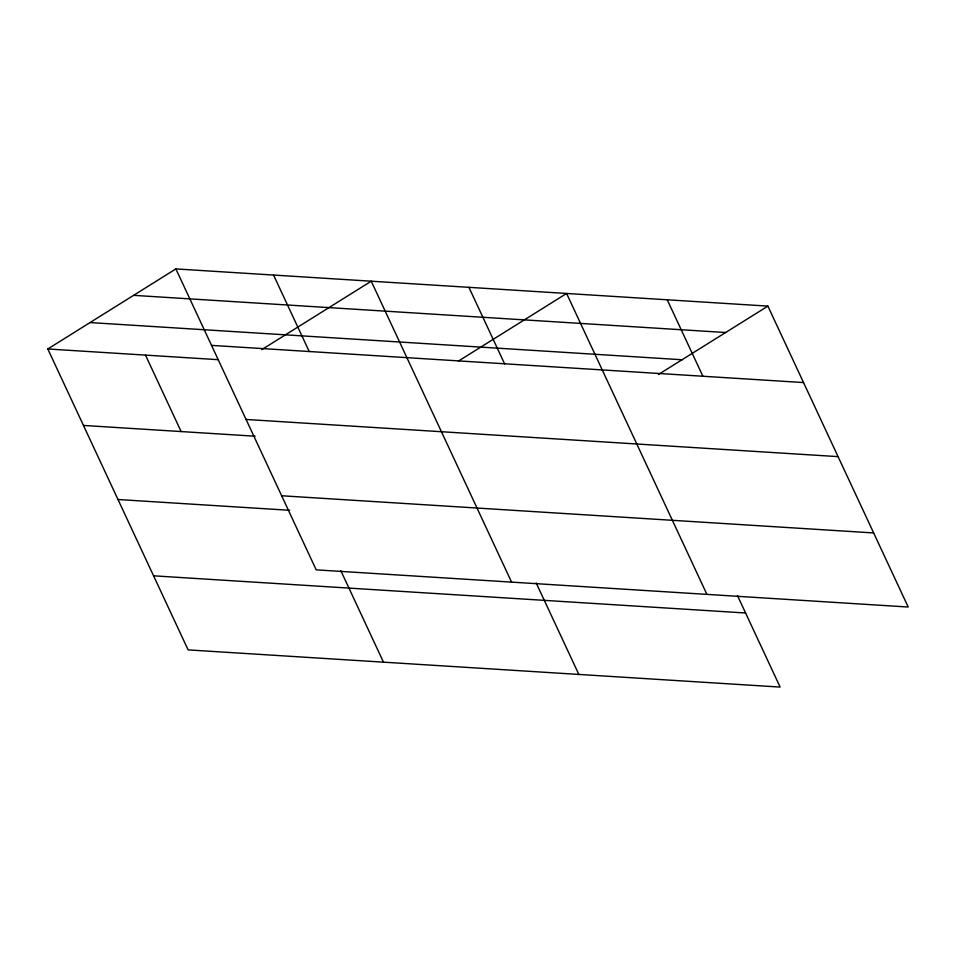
<?xml version="1.0" encoding="UTF-8"?>
<svg xmlns="http://www.w3.org/2000/svg" width="956" height="956" viewBox="0 0 956 956"><rect width="100%" height="100%" fill="white"/><g stroke="black" fill="none" stroke-linecap="round" stroke-linejoin="round"><path stroke-width="1.43" d="M737.47 595.6L780.12 687.077L188.117 649.889L47.8 348.976L175.88 268.923L767.883 306.111L908.2 607.024L316.197 569.848L175.88 268.923M261.813 349.597L371.239 281.195L511.556 582.108M458.414 361.081L566.597 293.468L706.914 594.381M658.445 374.501L767.883 306.111M133.613 295.344L725.616 332.521M90.067 322.566L682.07 359.743M211.527 345.379L803.53 382.567M47.8 348.976L218.004 359.671M246.074 419.457L838.077 456.633M83.447 425.432L255.133 436.211M281.661 495.77L873.665 532.946M117.994 499.51L289.668 510.289M153.581 575.823L745.584 612.999M667.24 299.79L702.887 376.246M468.918 287.326L504.565 363.782M536.185 582.957L578.846 674.434M273.559 275.065L309.206 351.521M340.826 570.684L383.476 662.161M145.479 355.106L181.138 431.574"/></g></svg>
